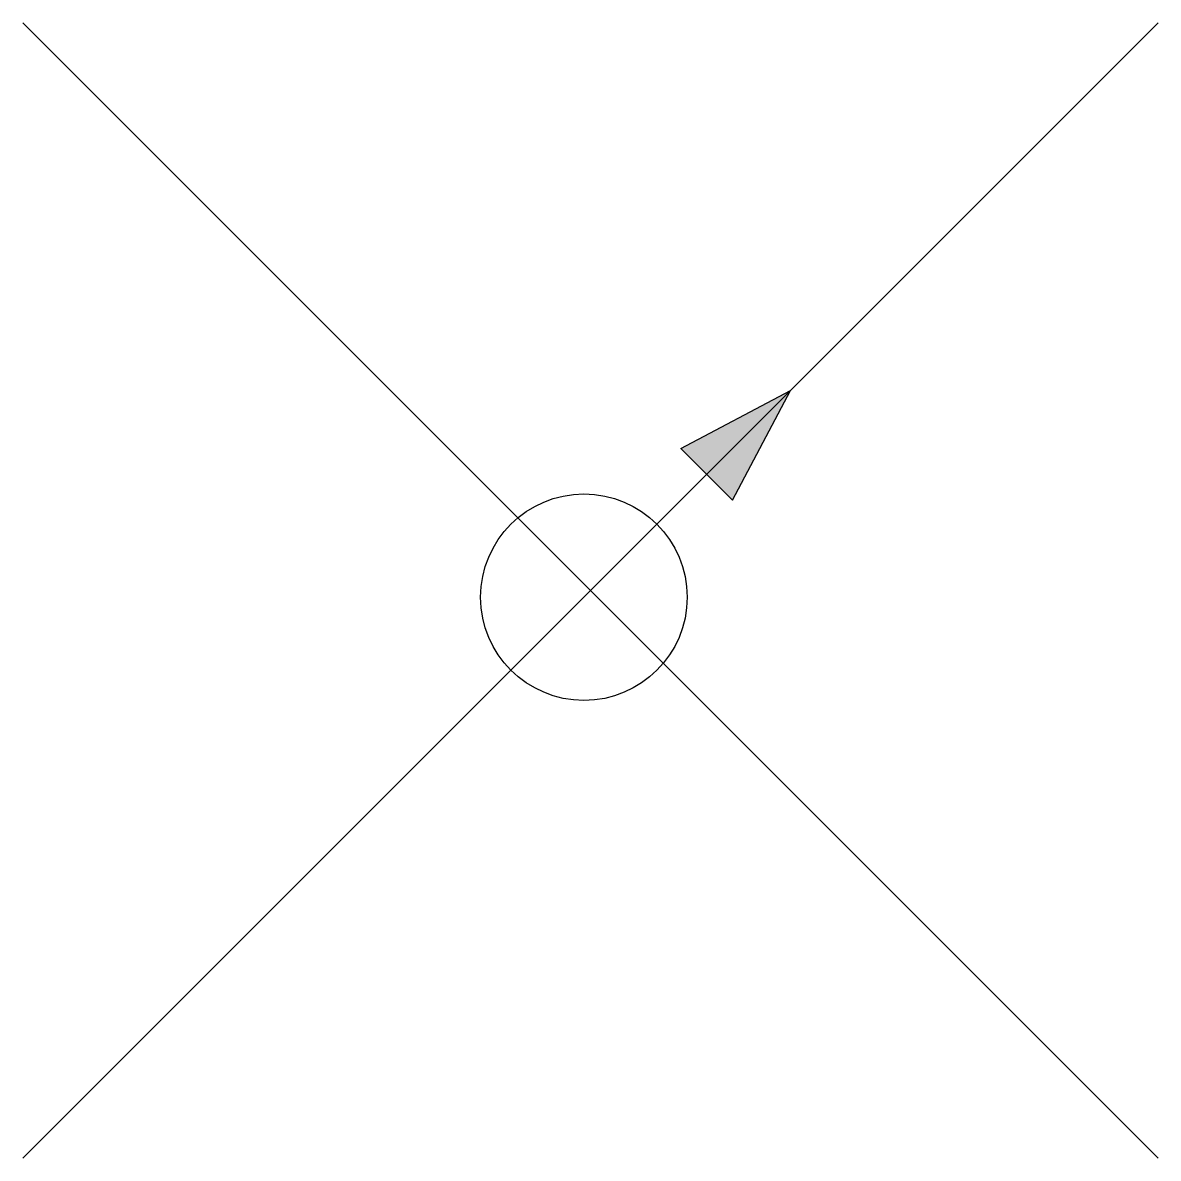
# Model space of a CAD drawing. Extents: x -5.5 to 5.5, y -5.5 to 5.5.
import ezdxf

# ---------------------------------------------------------------- set-up
doc = ezdxf.new("R2010")
doc.units = 0

msp = doc.modelspace()

# ---------------------------------------------------------------- hatches: boundary and pattern name
msp.add_hatch(color=256).paths.add_polyline_path([(1.938, 1.938), (0.875, 1.375), (1.375, 0.875)])

# ---------------------------------------------------------------- linework, layer by layer
for p, q in [((0.875, 1.375), (1.938, 1.938)), ((1.375, 0.875), (1.938, 1.938)), ((0.875, 1.375), (1.375, 0.875)), ((1.125, 1.125), (-1.125, -1.125))]:
    msp.add_line(p, q)
for points in [[(5.5, 5.5), (-5.5, -5.5)], [(-5.5, 5.5), (5.5, -5.5)]]:
    msp.add_lwpolyline(points)
msp.add_circle((-0.064, -0.065), 1)

doc.saveas('drawing.dxf')
